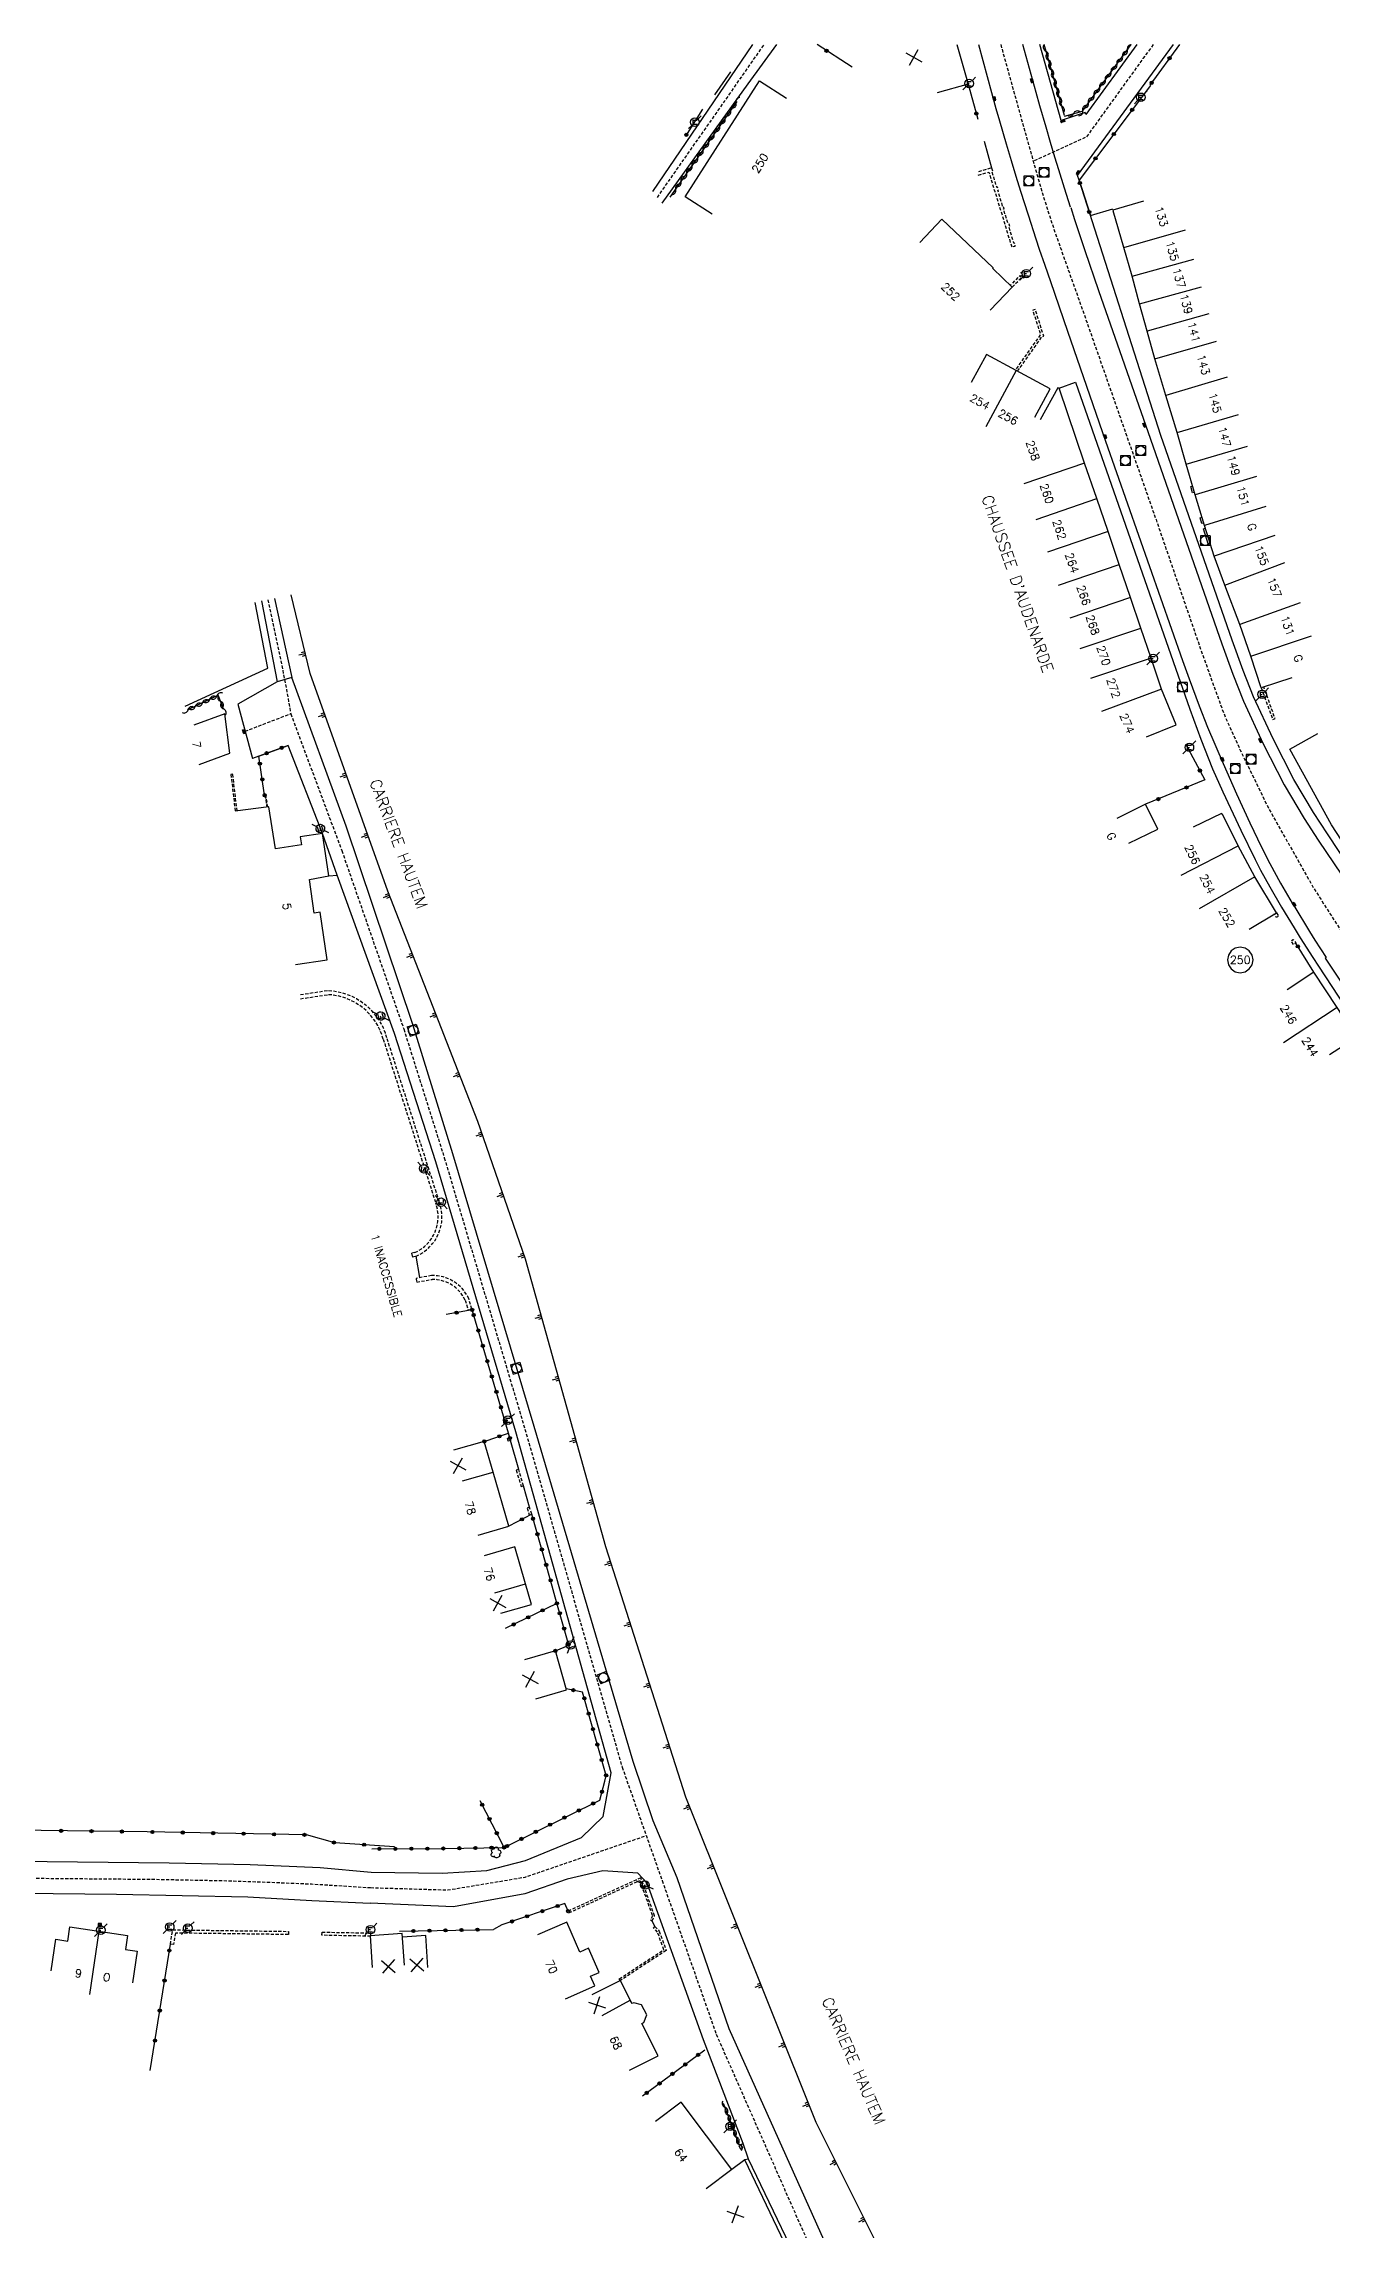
# Model space of a CAD drawing. Header units: millimetres. Extents: x 79999 to 81000, y 145000 to 146000.
# Drawn here: x 80200 to 80400.9, y 145658.7 to 146000.1 of the extents above; entities that cross this region are included whole.
import ezdxf
from ezdxf.enums import TextEntityAlignment as Align

# ---------------------------------------------------------------- set-up
doc = ezdxf.new("R2010")
doc.units = ezdxf.units.MM
doc.linetypes.add('DASHED', pattern=[0.75, 0.5, -0.25])
doc.layers.get('0').update_dxf_attribs({"linetype": 'CONTINUOUS'})
for name, color, linetype in [('W0001', 6, 'DASHED'), ('W0008', 7, 'CONTINUOUS'), ('W0100', 7, 'CONTINUOUS'), ('W0112', 1, 'DASHED'), ('W0211', 2, 'CONTINUOUS'), ('W0300', 7, 'CONTINUOUS'), ('W0310', 3, 'CONTINUOUS'), ('W0322', 7, 'CONTINUOUS'), ('W0330', 7, 'CONTINUOUS'), ('W0334', 7, 'CONTINUOUS'), ('W0400', 7, 'CONTINUOUS'), ('W0420', 7, 'CONTINUOUS'), ('W0471', 7, 'CONTINUOUS'), ('W0989', 7, 'CONTINUOUS'), ('W0991', 7, 'CONTINUOUS'), ('W1102', 7, 'CONTINUOUS')]:
    doc.layers.add(name, color=color, linetype=linetype)
doc.styles.get("Standard").update_dxf_attribs({"font": 'romans.shx', "width": 0.85})

# ---------------------------------------------------------------- blocks, each defined once
blk = doc.blocks.new('T420')
for p, q in [((0.75, 0.75), (-0.75, 0.75)), ((-0.75, 0.75), (-0.75, -0.75)), ((0.75, 0.75), (0.75, -0.75)), ((0.75, -0.75), (-0.75, -0.75))]:
    blk.add_line(p, q)
blk.add_ellipse((0, 0), major_axis=(-0.53, 0.53), ratio=1, start_param=3.926991, end_param=10.210176)
blk = doc.blocks.new('T400')
for p, q in [((-0.15, 0.3), (0.15, 0.3)), ((-0.15, -0.25), (-0.15, 0.3)), ((-0.15, 0.15), (0.15, 0.15)), ((-0.15, 0), (0.15, 0)), ((0.15, 0.3), (0.15, -0.25)), ((-0.15, -0.15), (0.15, -0.15)), ((-0.15, -0.25), (-0.15, -0.3)), ((-0.15, -0.3), (0.15, -0.3)), ((0.15, -0.3), (0.15, -0.25))]:
    blk.add_line(p, q)
blk = doc.blocks.new('T471')
for p, q in [((-0.333334, 0.333334), (-0.333334, -0.333334)), ((-0.333334, 0.333334), (0.333334, 0.333334)), ((-0.333334, 0), (0, 0)), ((0.500001, 0.500001), (1.000002, 1.000002)), ((-0.500001, -0.500001), (-1.000002, -1.000002)), ((-0.333334, -0.333334), (0.333334, -0.333334))]:
    blk.add_line(p, q)
blk.add_ellipse((0, 0), major_axis=(0.471405, 0.471405), ratio=1, start_param=5.4977871438, end_param=11.780972451)
blk = doc.blocks.new('t310o')
at = {"color": 0, "linetype": 'Continuous'}
for centre, start, end in [((-0.5, 0.38), 216.8699, 323.1304), ((0.5, -0.37), 36.8699, 143.1303)]:
    blk.add_arc(centre, 0.625, start, end, dxfattribs=at)
blk = doc.blocks.new('t322o')
at = {"color": 0, "linetype": 'Continuous'}
for radius in [0.25, 0.15]:
    blk.add_circle((0, 0), radius, dxfattribs=at)
blk = doc.blocks.new('t991o')
at = {"color": 0, "linetype": 'Continuous'}
for p, q in [((-1, 1), (1, -1)), ((-1, -1), (1, 1))]:
    blk.add_line(p, q, dxfattribs=at)
blk = doc.blocks.new('t211o')
at = {"color": 0, "linetype": 'Continuous'}
for p, q in [((-0.29, 0.5), (-0.29, 0)), ((0, 1), (0, 0)), ((0.29, 0.5), (0.29, 0))]:
    blk.add_line(p, q, dxfattribs=at)
blk = doc.blocks.new('T300')
for p, q in [((-0.8, 0.51), (-0.86, 0.34)), ((-0.86, 0.34), (-0.86, 0.17)), ((-0.86, 0.17), (-0.74, 0.06)), ((-0.69, 0.63), (-0.8, 0.51)), ((-0.8, -0.06), (-0.74, 0.06)), ((-0.74, 0.06), (-0.69, 0.11)), ((-0.57, 0.69), (-0.69, 0.63)), ((-0.46, 0.69), (-0.57, 0.69)), ((-0.29, 0.63), (-0.46, 0.69)), ((-0.29, 0.63), (-0.17, 0.74)), ((-0.23, 0.57), (-0.29, 0.63)), ((-0.17, 0.74), (-0.06, 0.8)), ((-0.06, 0.8), (0.06, 0.8)), ((0.06, 0.8), (0.23, 0.74)), ((0.23, 0.74), (0.34, 0.63)), ((0.34, 0.63), (0.4, 0.51)), ((0.46, 0.46), (0.34, 0.46)), ((0.4, 0.51), (0.4, 0.46)), ((0.57, 0.4), (0.46, 0.46)), ((0.57, 0.4), (0.69, 0.29)), ((0.69, 0.29), (0.74, 0.17)), ((0.74, 0.06), (0.69, -0.17)), ((0.74, 0.17), (0.74, 0.06)), ((-0.8, -0.17), (-0.8, -0.06)), ((-0.8, -0.23), (-0.8, -0.17)), ((-0.74, -0.34), (-0.8, -0.23)), ((-0.69, -0.4), (-0.74, -0.34)), ((-0.51, -0.46), (-0.69, -0.4)), ((-0.4, -0.46), (-0.51, -0.46)), ((-0.4, -0.46), (-0.34, -0.46)), ((-0.34, -0.46), (-0.34, -0.4)), ((-0.34, -0.51), (-0.34, -0.46)), ((-0.29, -0.63), (-0.34, -0.51)), ((-0.17, -0.74), (-0.29, -0.63)), ((-0.06, -0.8), (-0.17, -0.74)), ((0.06, -0.8), (-0.06, -0.8)), ((0.17, -0.74), (0.06, -0.8)), ((0.23, -0.69), (0.17, -0.74)), ((0.29, -0.46), (0.23, -0.46)), ((0.29, -0.63), (0.23, -0.69)), ((0.46, -0.4), (0.29, -0.46)), ((0.34, -0.51), (0.29, -0.63)), ((0.34, -0.51), (0.34, -0.46)), ((0.57, -0.34), (0.46, -0.4)), ((0.63, -0.29), (0.57, -0.34)), ((0.69, -0.17), (0.63, -0.29))]:
    blk.add_line(p, q)
blk = doc.blocks.new('t330o')
at = {"color": 0, "linetype": 'Continuous'}
for p, q in [((0.25, -0.25), (-0.25, 0.25)), ((-0.25, -0.25), (0.25, 0.25)), ((-0.25, 0.25), (-0.25, -0.25)), ((0.25, 0.25), (-0.25, 0.25)), ((0.25, -0.25), (0.25, 0.25)), ((-0.25, -0.25), (0.25, -0.25)), ((-0.25, -0.25), (-0.25, -0.25))]:
    blk.add_line(p, q, dxfattribs=at)

msp = doc.modelspace()

# ---------------------------------------------------------------- linework, layer by layer
at = {"layer": 'W0001', "flags": 128}
for points in [[(80295.75, 145976.14), (80306.22, 145991.12), (80312.4, 146000)], [(80349.35, 146000), (80353.73, 145984.24), (80356.08, 145976.02), (80357.75, 145970.88), (80359.77, 145965.17), (80362.57, 145957.29), (80367.83, 145942.25), (80373.59, 145925.82), (80380.76, 145904.98), (80384.12, 145895.64), (80386.69, 145889.88), (80391.23, 145880.57), (80398.22, 145868.21), (80404.54, 145858.32), (80424.81, 145828.17), (80463.82, 145769.52), (80513.36, 145694.45)], [(80373.16, 146000), (80371.56, 145997.83), (80362.71, 145985.56), (80354.43, 145981.79)], [(80234.96, 145913.29), (80237.56, 145900.81), (80238.52, 145895.49)], [(80250.99, 145712.1), (80263.05, 145711.74), (80275.11, 145713.75), (80294.02, 145720.23)], [(80171.8, 145714), (80191.24, 145713.64), (80217.35, 145713.41), (80228.79, 145713.18), (80235.24, 145712.95), (80241.73, 145712.68), (80250.99, 145712.1)]]:
    msp.add_lwpolyline(points, dxfattribs=at)
at = {"layer": 'W0001'}
msp.add_lwpolyline([(80231.38, 145892.75), (80238.52, 145895.49), (80246.48, 145874.1), (80256.15, 145846.24), (80262.49, 145826.11), (80275.07, 145783.73), (80290.24, 145730.93), (80296.49, 145713.21), (80304.94, 145689.19), (80322.54, 145649.24), (80333.82, 145624.22), (80348.12, 145592.99), (80352.14, 145586.03, 0.369036), (80360.85, 145584.54), (80370.29, 145591.03), (80384.08, 145600.99), (80521.77, 145681.74)], format="xyb", dxfattribs=at)
at = {"layer": 'W0008', "flags": 128}
for points in [[(80310.59, 146000), (80295.01, 145977.04)], [(80296.49, 145975.24), (80309.94, 145993.9), (80314.41, 146000)], [(80345.86, 146000), (80348.61, 145990.03), (80349.15, 145988.1), (80350.19, 145984.51), (80350.96, 145981.88), (80351.69, 145979.47), (80352.44, 145977.1), (80353.61, 145973.42), (80354.82, 145969.69), (80355.36, 145968.06), (80356.22, 145965.57), (80357.1, 145963.02), (80359.75, 145955.23), (80365.72, 145938.07), (80377.71, 145903.82), (80378.75, 145900.91), (80380.32, 145896.73), (80381.65, 145893.39), (80384.06, 145887.71), (80386.14, 145882.98), (80388.23, 145878.44), (80390.06, 145874.64), (80391.37, 145872.07), (80393.04, 145869.01), (80394.85, 145865.91), (80395.09, 145865.5), (80397.57, 145861.44), (80398.4, 145860.1), (80400.13, 145857.42), (80399.99, 145857.31), (80409.58, 145842.88)], [(80360.26, 145974.59), (80359.31, 145977.6), (80358.42, 145980.45), (80357.81, 145982.41), (80357.12, 145984.71), (80356.42, 145987.11), (80355.47, 145990.43), (80354.87, 145992.55), (80352.81, 146000)], [(80370.61, 146000), (80362.64, 145989.1), (80362.52, 145989.42), (80358.81, 145988.15), (80355.45, 146000)], [(80406.15, 145864.91), (80407.57, 145865.97), (80406.44, 145867.61), (80404.03, 145871.22), (80400.35, 145876.7), (80398.18, 145880.03), (80395.12, 145885.22), (80391.87, 145891.55), (80388.83, 145898.12), (80387.22, 145902.25), (80385.5, 145906.99), (80374.36, 145938.96), (80361.57, 145978.82), (80361.32, 145979.58), (80376.34, 146000)], [(80360.28, 145974.54), (80360.88, 145972.67), (80361.75, 145970.05), (80362.49, 145967.86), (80364.63, 145961.6), (80372.73, 145938.39), (80383.87, 145906.41), (80385.6, 145901.64), (80387.24, 145897.44), (80390.31, 145890.79), (80393.6, 145884.39), (80396.71, 145879.12), (80398.9, 145875.74), (80402.59, 145870.25)], [(80358.46, 145946.35), (80361.04, 145947.26), (80378.86, 145896.2), (80380.58, 145891.52), (80382.43, 145886.89), (80384, 145883.29), (80386.82, 145877.28), (80389.05, 145872.73), (80389.92, 145871.03), (80391.37, 145868.42), (80393.2, 145865.29), (80395.16, 145862.05), (80396.12, 145860.49), (80398.07, 145857.38), (80398.95, 145856.03), (80403.12, 145849.68)], [(80379.59, 145930.09), (80379.31, 145930.01), (80379.01, 145930.96), (80379.31, 145931.05)], [(80381.04, 145925.27), (80380.77, 145925.19), (80380.77, 145925.19), (80380.47, 145926.1), (80380.77, 145926.19)], [(80382.04, 145922.1), (80381.71, 145922), (80381.01, 145924.37), (80381.29, 145924.46)]]:
    msp.add_lwpolyline(points, dxfattribs=at)
at = {"layer": 'W0008'}
for points in [[(80233.94, 145913.12), (80236.42, 145900.45)], [(80235.96, 145913.5), (80238.71, 145901.16)], [(80374.72, 145596.64), (80373.38, 145595.39), (80366.31, 145590.22), (80361.97, 145588.17), (80359.77, 145588.27), (80354.49, 145591.91), (80346.45, 145605.83), (80330.92, 145638.49), (80324.75, 145650.36), (80306.94, 145690.04), (80298.86, 145713.61), (80295.08, 145722.55), (80291.95, 145731.81), (80276.52, 145784.16), (80263.82, 145826.72), (80257.57, 145846.92), (80247.19, 145877.92), (80238.71, 145901.16), (80236.42, 145900.45), (80230.25, 145897), (80232.52, 145888.49)], [(80251.07, 145714.51), (80262.17, 145714.35), (80269.13, 145714.76), (80275.18, 145716.33), (80283.89, 145719.94), (80287.31, 145723.24), (80288.54, 145730.05), (80273.63, 145783.3), (80261.15, 145825.49), (80254.73, 145845.55), (80245.77, 145870.27), (80243.49, 145876.77), (80238.12, 145890.54), (80232.52, 145888.49)], [(80171.81, 145716.48), (80219.56, 145716), (80232.2, 145715.74), (80243.1, 145715.25), (80251.07, 145714.51)], [(80320.33, 145648.11), (80309.96, 145669.68), (80309.15, 145672.13), (80302.94, 145688.34), (80294.13, 145712.8), (80292.68, 145714.36), (80287.22, 145714.71), (80281.69, 145713.43), (80275.04, 145711.16), (80263.92, 145709.13), (80250.92, 145709.69)], [(80171.78, 145711.51), (80211.29, 145711.06), (80231.8, 145710.65), (80241.82, 145710.09), (80250.92, 145709.69)]]:
    msp.add_lwpolyline(points, dxfattribs=at)
at = {"layer": 'W0100', "flags": 128}
for points in [[(80342.5, 146000), (80344.25, 145993.81), (80339.44, 145992.45)], [(80304.28, 145973.51), (80300.07, 145976.21), (80311.69, 145994.33), (80315.9, 145991.63)], [(80336.73, 145969.1), (80340.16, 145972.73), (80348.17, 145965.15), (80348.09, 145965.07), (80348.14, 145965.03), (80351.15, 145962.13), (80347.68, 145958.53)], [(80394.77, 145901.11), (80390.03, 145899.52), (80388.37, 145904.46), (80386.69, 145909.42), (80384.34, 145915.59), (80382.67, 145920.08), (80381.16, 145924.88), (80379.72, 145929.69), (80378.28, 145934.47), (80376.87, 145939.4), (80375.11, 145945.21), (80373.43, 145950.93), (80372.22, 145955.24), (80371.03, 145959.52), (80369.85, 145963.82), (80368.58, 145968.31), (80366.88, 145974.06), (80366.88, 145974.06), (80366.95, 145974.08), (80366.91, 145974.21), (80371.71, 145975.62)], [(80354.69, 145941.83), (80357.07, 145946.22), (80351.77, 145949.09), (80347.11, 145951.62), (80344.73, 145947.22)], [(80372.13, 145891.85), (80376.75, 145893.77), (80374.44, 145899.33), (80372.82, 145904.14), (80371.24, 145908.86), (80369.62, 145913.63), (80367.86, 145918.77), (80366.1, 145923.93), (80364.34, 145929.09), (80362.43, 145934.64), (80358.46, 145946.35), (80358.36, 145946.33), (80358.26, 145946.39), (80355.52, 145941.38)], [(80414.83, 145866.33), (80410.53, 145863.75), (80410.43, 145863.91), (80410.36, 145863.87), (80407.06, 145868.86), (80404.02, 145873.47), (80401, 145878.14), (80394.47, 145889.96), (80398.84, 145892.38)], [(80369.37, 145875.28), (80373.86, 145877.47), (80371.97, 145881.33), (80367.48, 145879.13)], [(80388.11, 145861.82), (80392.4, 145864.4), (80389.02, 145870), (80386.4, 145874.83), (80383.98, 145879.79), (80383.89, 145879.74), (80383.8, 145879.89), (80379.41, 145877.74)], [(80400.7, 145842.23), (80404.88, 145844.97), (80401.86, 145849.58), (80398.24, 145855.11), (80394.05, 145852.37)], [(80201.12, 145699.09), (80201.86, 145704.04), (80203.71, 145703.76), (80204.04, 145705.97), (80213.03, 145704.64), (80212.71, 145702.45), (80214.56, 145702.17), (80213.82, 145697.23)], [(80259.58, 145704.61), (80255.97, 145704.36)], [(80259.94, 145699.63), (80259.58, 145704.61)]]:
    msp.add_lwpolyline(points, dxfattribs=at)
at = {"layer": 'W0100'}
for points in [[(80224.21, 145887.57), (80229.02, 145889.34), (80228.21, 145895.49), (80223.4, 145893.72)], [(80239.24, 145856.31), (80244.18, 145857.04), (80243.1, 145864.46), (80242.19, 145864.33), (80241.42, 145869.57), (80244.48, 145870.16), (80243.49, 145876.77), (80240.01, 145876.26), (80240.2, 145875), (80236.14, 145874.37), (80235.11, 145880.94), (80229.85, 145880.25)], [(80267.76, 145767.17), (80272.56, 145768.56), (80270.12, 145777.02), (80268.73, 145781.81), (80263.93, 145780.43)], [(80271.29, 145754.97), (80276.1, 145756.35), (80275.17, 145759.56), (80273.49, 145765.36), (80268.69, 145763.96)], [(80276.76, 145741.62), (80281.57, 145743.01), (80279.82, 145749.08), (80275.01, 145747.7)], [(80281.39, 145694.75), (80285.97, 145696.75), (80285.31, 145698.27), (80286.67, 145698.86), (80285.02, 145702.63), (80283.66, 145702.04), (80281.6, 145706.73), (80277.02, 145704.72)], [(80256.28, 145699.97), (80255.93, 145704.96), (80250.9, 145704.6), (80251.25, 145699.62)], [(80291.41, 145683.59), (80295.88, 145685.83), (80293.34, 145690.89), (80293.63, 145691.04), (80294.09, 145692.22), (80293.28, 145693.78), (80292.08, 145694.13), (80291.8, 145693.98), (80291.51, 145694.55), (80289.98, 145697.62), (80285.51, 145695.38)], [(80315.31, 145645.6), (80319.83, 145647.75), (80315.03, 145657.81), (80309.41, 145669.56), (80307.38, 145668.08), (80299.47, 145678.58), (80295.48, 145675.57)]]:
    msp.add_lwpolyline(points, dxfattribs=at)
at = {"layer": 'W0112', "flags": 128}
for points in [[(80345.85, 145979.61), (80347.5, 145980.1), (80348.24, 145977.63), (80348.41, 145977.06), (80348.42, 145977.07), (80349.15, 145974.72), (80349.14, 145974.71), (80350.07, 145971.75), (80350.05, 145971.74), (80351.07, 145968.39), (80351.63, 145968.52), (80351.52, 145969.01), (80351.41, 145968.98), (80350.67, 145971.43), (80350.79, 145971.47), (80350.65, 145971.94), (80350.55, 145971.9), (80349.78, 145974.33), (80349.89, 145974.35), (80349.76, 145974.81), (80349.65, 145974.78), (80348.89, 145977.23), (80349.01, 145977.27), (80348.86, 145977.72), (80348.75, 145977.69), (80348.72, 145977.77), (80348.01, 145980.15), (80348.13, 145980.18), (80347.96, 145980.75), (80347.96, 145980.75), (80345.71, 145980.09)], [(80351.15, 145962.13), (80352.64, 145963.67), (80352.36, 145963.95), (80350.86, 145962.41)], [(80351.97, 145948.98), (80355.8, 145954.38), (80356.07, 145954.45), (80354.73, 145958.64), (80354.34, 145958.52), (80355.56, 145954.72), (80355.56, 145954.72), (80351.65, 145949.22)], [(80390.03, 145899.52), (80391.81, 145894.59), (80392.18, 145894.72), (80390.41, 145899.65)], [(80392.4, 145864.4), (80392.72, 145863.83), (80392.37, 145863.63), (80392.05, 145864.2)]]:
    msp.add_lwpolyline(points, dxfattribs=at)
for points in [[(80352.78, 145963.53), (80352.52, 145964.44), (80352.9, 145964.55), (80353.17, 145963.64)], [(80395.07, 145859.44), (80394.68, 145860.01), (80395.01, 145860.24), (80395.4, 145859.66)]]:
    msp.add_lwpolyline(points, close=True, dxfattribs=at)
at = {"layer": 'W0112'}
for points in [[(80230.14, 145880.29), (80229.47, 145886.04), (80229.17, 145886), (80229.85, 145880.25)], [(80234.93, 145880.92), (80234.64, 145882.77), (80234.49, 145882.75), (80234.78, 145880.9)]]:
    msp.add_lwpolyline(points, dxfattribs=at)
msp.add_lwpolyline([(80240.03, 145850.95), (80244.27, 145851.6, -0.328855), (80252.95, 145844.66), (80261.14, 145819.04, -0.396551), (80257.9, 145811.32), (80257.38, 145811.22), (80257.48, 145810.63), (80258.07, 145810.74, 0.399143), (80261.71, 145819.23), (80253.53, 145844.84, 0.330472), (80244.23, 145852.2), (80239.93, 145851.54)], format="xyb", dxfattribs=at)
msp.add_lwpolyline([(80266.79, 145802.49), (80266.3, 145804.11, 0.299245), (80260.51, 145807.72), (80258.08, 145807.28), (80258.18, 145806.69), (80260.57, 145807.12, -0.295142), (80265.74, 145803.89), (80266.22, 145802.31)], format="xyb", close=True, dxfattribs=at)
for points in [[(80272.74, 145782.35), (80272.84, 145781.97), (80272.45, 145781.87), (80272.36, 145782.26)], [(80274.85, 145774.87), (80274.11, 145777.42), (80273.73, 145777.31), (80274.47, 145774.76)], [(80276.14, 145770.45), (80275.8, 145771.52), (80275.42, 145771.4), (80275.76, 145770.33)], [(80281.95, 145708.15), (80292.99, 145713.23), (80294.99, 145707.71), (80294.67, 145707.08), (80294.94, 145706.94), (80295.32, 145707.69), (80293.16, 145713.64), (80281.82, 145708.42)], [(80289.81, 145697.87), (80296.78, 145702.41), (80295.77, 145705.16), (80295.15, 145705.85), (80295.37, 145706.05), (80296.03, 145705.32), (80297.14, 145702.29), (80289.98, 145697.62)], [(80238.14, 145704.77), (80220.5, 145705.01), (80220.22, 145703.2), (80219.73, 145703.27), (80220.07, 145705.51), (80238.15, 145705.27)], [(80250.98, 145704.51), (80243.39, 145704.66), (80243.4, 145705.16), (80250.99, 145705.01)], [(80308.47, 145671.82), (80308.72, 145671.25), (80309.09, 145671.42), (80308.84, 145671.99)]]:
    msp.add_lwpolyline(points, close=True, dxfattribs=at)
at = {"layer": 'W0211'}
msp.add_lwpolyline([(80365.44, 145591.46), (80350.64, 145615.24), (80320.53, 145675.44), (80300.2, 145726.25), (80287.68, 145765.34), (80275.17, 145810.29), (80267.74, 145831.79), (80253.66, 145867.75), (80241.54, 145901.76), (80238.56, 145914.04)], dxfattribs=at)
at = {"layer": 'W0310', "flags": 128}
for points in [[(80359.32, 145988.93), (80356.11, 146000)], [(80359.29, 145988.84), (80362.09, 145989.62), (80369.73, 146000)], [(80297.74, 145976.16), (80308.18, 145991.11)]]:
    msp.add_lwpolyline(points, dxfattribs=at)
at = {"layer": 'W0310'}
for points in [[(80228, 145896.25), (80227.2, 145898.37), (80222.34, 145896.03)], [(80308.54, 145671.96), (80306.09, 145678.37)]]:
    msp.add_lwpolyline(points, dxfattribs=at)
at = {"layer": 'W0322'}
msp.add_line((80255.51, 145705.28), (80270.16, 145705.58), dxfattribs=at)
at = {"layer": 'W0322', "flags": 128}
for points in [[(80326.16, 145996.48), (80320.67, 146000)], [(80377.25, 146000), (80372.62, 145993.65)], [(80304.73, 145992.14), (80307.23, 145995.78)], [(80344.25, 145993.81), (80345.8, 145988.37)], [(80372.73, 145993.62), (80361.57, 145978.82), (80363.35, 145973.3), (80366.84, 145974.36)], [(80302.81, 145989.91), (80300.13, 145985.71)], [(80346.74, 145984.93), (80347.93, 145980.75)], [(80378.2, 145890.79), (80381.21, 145885.15), (80371.97, 145881.33)], [(80398.24, 145855.11), (80395.4, 145859.66)], [(80254.72, 145718.5), (80245.38, 145719.11), (80240.99, 145720.35), (80216.11, 145720.82), (80195.4, 145721.07), (80166.76, 145721.54)], [(80216.57, 145683.52), (80219.73, 145703.27)]]:
    msp.add_lwpolyline(points, dxfattribs=at)
at = {"layer": 'W0322'}
for points in [[(80234.44, 145882.75), (80233.52, 145888.86), (80238.12, 145890.54)], [(80266.84, 145802.35), (80262.76, 145801.64)], [(80272.74, 145782.35), (80272.52, 145783.1), (80266.84, 145802.35)], [(80268.73, 145781.81), (80272.52, 145783.1)], [(80279.09, 145760.11), (80276.14, 145770.45), (80272.56, 145768.56)], [(80280.06, 145756.51), (80271.98, 145752.57)], [(80279.82, 145749.08), (80281.95, 145749.97), (80280.06, 145756.52)], [(80287.74, 145729.64), (80284.07, 145742.66), (80281.52, 145743.17)], [(80251.18, 145718.15), (80262.34, 145718.22), (80271.82, 145718.38), (80286.76, 145725.78), (80287.54, 145728.72)], [(80271.82, 145718.38), (80268.09, 145725.65)], [(80281.82, 145708.42), (80281.29, 145709.61), (80271.49, 145706.3)], [(80293.45, 145679.57), (80303.16, 145686.75)]]:
    msp.add_lwpolyline(points, dxfattribs=at)
at = {"layer": 'W0330'}
msp.add_lwpolyline([(80222.05, 145896.66), (80234.96, 145902.61), (80232.98, 145912.88)], dxfattribs=at)
at = {"layer": 'W0334'}
for points in [[(80244.48, 145870.16), (80245.77, 145870.27)], [(80258.67, 145807.39), (80258.07, 145810.74)], [(80274.11, 145777.42), (80272.84, 145781.97)], [(80275.8, 145771.52), (80274.85, 145774.87)], [(80280.06, 145756.52), (80279.09, 145760.11)], [(80287.54, 145728.72), (80287.74, 145729.64)], [(80271.49, 145706.3), (80270.16, 145705.58)], [(80295.37, 145706.05), (80294.94, 145706.94)], [(80308.84, 145671.99), (80309.15, 145672.13)], [(80309.96, 145669.68), (80309.41, 145669.56)]]:
    msp.add_lwpolyline(points, dxfattribs=at)
at = {"layer": 'W1102'}
for p, q in [((80265.31, 145775.63), (80270.12, 145777.02)), ((80270.37, 145758.18), (80275.17, 145759.56)), ((80287.14, 145692.12), (80291.51, 145694.55)), ((80307.38, 145668.08), (80303.39, 145665.07))]:
    msp.add_line(p, q, dxfattribs=at)
at = {"layer": 'W1102', "flags": 128}
for points in [[(80368.58, 145968.31), (80378.18, 145971.09)], [(80369.85, 145963.82), (80379.48, 145966.51)], [(80371.03, 145959.52), (80380.67, 145962.18)], [(80381.85, 145957.93), (80372.22, 145955.24)], [(80373.43, 145950.93), (80383.04, 145953.69)], [(80351.77, 145949.09), (80347, 145940.3)], [(80384.69, 145948.07), (80375.11, 145945.21)], [(80376.87, 145939.4), (80386.47, 145942.23)], [(80378.28, 145934.47), (80387.88, 145937.28)], [(80362.43, 145934.64), (80352.97, 145931.41)], [(80389.29, 145932.56), (80379.72, 145929.69)], [(80354.88, 145925.84), (80364.34, 145929.09)], [(80390.71, 145927.83), (80381.16, 145924.88)], [(80366.1, 145923.93), (80356.64, 145920.71)], [(80392.14, 145923.32), (80382.67, 145920.08)], [(80358.39, 145915.55), (80367.86, 145918.77)], [(80384.34, 145915.59), (80393.7, 145919.1)], [(80369.62, 145913.63), (80360.15, 145910.39)], [(80396.1, 145912.81), (80386.69, 145909.42)], [(80361.77, 145905.66), (80371.24, 145908.86)], [(80388.37, 145904.46), (80397.85, 145907.66)], [(80372.82, 145904.14), (80363.34, 145900.96)], [(80374.44, 145899.33), (80365.07, 145895.82)], [(80377.51, 145870.25), (80386.4, 145874.83)], [(80389.02, 145870), (80380.34, 145865.03)], [(80401.86, 145849.58), (80393.5, 145844.09)], [(80208.54, 145705.3), (80207.08, 145695.41)]]:
    msp.add_lwpolyline(points, dxfattribs=at)
msp.add_lwpolyline([(80388.74, 145857.03), (80388.59, 145857.79), (80388.15, 145858.44), (80387.5, 145858.88), (80386.74, 145859.03), (80385.97, 145858.88), (80385.32, 145858.44), (80384.89, 145857.79), (80384.74, 145857.03), (80384.89, 145856.26), (80385.32, 145855.61), (80385.97, 145855.18), (80386.74, 145855.03), (80387.5, 145855.18), (80388.15, 145855.61), (80388.59, 145856.26)], close=True, dxfattribs=at)

# ---------------------------------------------------------------- block references
at = {"layer": 'W0211'}
for p, rotation in [((80240.77, 145904.9), 103.6333124305601), ((80243.81, 145895.38), 109.6208152165321), ((80247.17, 145885.96), 109.6208152165321), ((80250.52, 145876.55), 109.6208152165321), ((80253.9, 145867.13), 111.3799839046868), ((80257.55, 145857.82), 111.3799839046868), ((80261.19, 145848.51), 111.3799839046868), ((80264.84, 145839.2), 111.3799839046868), ((80268.41, 145829.86), 109.0662188068058), ((80271.67, 145820.41), 109.0662188068058), ((80274.94, 145810.95), 109.0662188068058), ((80277.66, 145801.33), 105.5569276837733), ((80280.34, 145791.7), 105.5569276837733), ((80283.03, 145782.07), 105.5569276837733), ((80285.71, 145772.43), 105.5569276837733), ((80288.49, 145762.83), 107.7526808273586), ((80291.54, 145753.3), 107.7526808273586), ((80294.58, 145743.78), 107.7526808273586), ((80297.63, 145734.26), 107.7526808273586), ((80300.79, 145724.77), 111.8109205398351), ((80304.5, 145715.49), 111.8109205398351), ((80308.22, 145706.2), 111.8109205398351), ((80311.94, 145696.92), 111.8109205398351), ((80315.65, 145687.63), 111.8109205398351), ((80319.37, 145678.35), 111.8109205398351), ((80323.6, 145669.3), 116.5760864938133), ((80328.08, 145660.36), 116.5760864938133)]:
    msp.add_blockref('t211o', p, dxfattribs=dict(at, rotation=rotation))
at = {"layer": 'W0300', "rotation": 297.179390606025}
msp.add_blockref('T300', (80270.53, 145717.47), dxfattribs=at)
at = {"layer": 'W0310'}
for p, rotation in [((80356.39, 145999.01), 106.1911875447608), ((80369.14, 145999.19), 53.63825100236879), ((80356.81, 145997.57), 106.1911875447608), ((80357.23, 145996.13), 106.1911875447608), ((80366.59, 145995.74), 53.63825100236879), ((80367.48, 145996.95), 53.63825100236879), ((80368.37, 145998.15), 53.63825100236879), ((80357.65, 145994.69), 106.1911875447608), ((80358.06, 145993.25), 106.1911875447608), ((80358.48, 145991.81), 106.1911875447608), ((80363.92, 145992.11), 53.63825100236879), ((80364.81, 145993.32), 53.63825100236879), ((80365.7, 145994.53), 53.63825100236879), ((80306.33, 145988.46), 55.05407366426084), ((80307.19, 145989.69), 55.05407366426084), ((80308.05, 145990.92), 55.05407366426084), ((80358.9, 145990.37), 106.1911875447608), ((80360.73, 145989.24), 15.55667661431725), ((80362.15, 145989.7), 53.63825100236879), ((80363.03, 145990.91), 53.63825100236879), ((80304.61, 145986), 55.05407366426084), ((80305.47, 145987.23), 55.05407366426084), ((80302.03, 145982.31), 55.05407366426084), ((80302.89, 145983.54), 55.05407366426084), ((80303.75, 145984.77), 55.05407366426084), ((80299.45, 145978.62), 55.05407366426084), ((80300.31, 145979.85), 55.05407366426084), ((80301.17, 145981.08), 55.05407366426084), ((80298.6, 145977.39), 55.05407366426084), ((80223.61, 145896.64), 205.694120340995), ((80224.74, 145897.18), 205.694120340995), ((80225.86, 145897.72), 205.694120340995), ((80226.99, 145898.26), 205.694120340995), ((80227.56, 145897.42), 110.617108523797), ((80228, 145896.25), 110.617108523797), ((80222.48, 145896.1), 205.694120340995), ((80306.31, 145677.8), 110.9182200092859), ((80306.76, 145676.63), 110.9182200092859), ((80307.2, 145675.46), 110.9182200092859), ((80307.65, 145674.29), 110.9182200092859), ((80308.09, 145673.13), 110.9182200092859), ((80308.54, 145671.96), 110.9182200092859)]:
    msp.add_blockref('t310o', p, dxfattribs=dict(at, rotation=rotation))
at = {"layer": 'W0322'}
for p, rotation in [((80322.16, 145999.05), 147.3405587884989), ((80375.71, 145997.89), 233.9075661761193), ((80372.92, 145994.05), 233.9075661761193), ((80345.55, 145989.24), 285.8660124383277), ((80369.87, 145989.83), 232.9822971917586), ((80300.26, 145985.91), 237.4345522897986), ((80367.01, 145986.04), 232.9822971917586), ((80364.15, 145982.24), 232.9822971917586), ((80361.71, 145978.38), 287.8103261524217), ((80363.17, 145973.86), 287.8103261524217), ((80237.1, 145890.17), 20.0066891014471), ((80233.7, 145887.69), 98.59353739179777), ((80234.75, 145889.31), 20.0066891014471), ((80380.44, 145886.6), 298.0926239925763), ((80234.07, 145885.22), 98.59353739179777), ((80378.35, 145883.96), 202.4504908114819), ((80234.44, 145882.75), 98.59353739179777), ((80373.96, 145882.15), 202.4504908114819), ((80395.73, 145859.14), 121.9016489320159), ((80264.38, 145801.92), 189.808310299251), ((80266.84, 145802.35), 189.808310299251), ((80267.08, 145801.54), 106.428374855985), ((80267.79, 145799.14), 106.428374855985), ((80268.5, 145796.74), 106.428374855985), ((80269.2, 145794.34), 106.428374855985), ((80269.91, 145791.95), 106.428374855985), ((80270.62, 145789.55), 106.428374855985), ((80271.33, 145787.15), 106.428374855985), ((80272.03, 145784.75), 106.428374855985), ((80268.73, 145781.81), 18.704910811566), ((80271.1, 145782.61), 18.704910811566), ((80272.74, 145782.35), 106.560908875334), ((80274.59, 145769.63), 207.920761266147), ((80276.34, 145769.73), 105.934124393812), ((80277.03, 145767.32), 105.934124393812), ((80277.72, 145764.92), 105.934124393812), ((80278.4, 145762.52), 105.934124393812), ((80279.09, 145760.11), 105.934124393812), ((80275.57, 145754.32), 206.009344498769), ((80277.82, 145755.42), 206.009344498769), ((80280.06, 145756.51), 206.009344498769), ((80280.51, 145754.96), 106.059950585054), ((80273.32, 145753.22), 206.009344498769), ((80281.2, 145752.56), 106.059950585054), ((80281.89, 145750.15), 106.059950585054), ((80279.82, 145749.08), 22.6038098743952), ((80282.63, 145742.95), 168.849584840678), ((80284.35, 145741.67), 105.720982136552), ((80285.03, 145739.27), 105.720982136552), ((80285.7, 145736.86), 105.720982136552), ((80286.38, 145734.45), 105.720982136552), ((80287.06, 145732.05), 105.720982136552), ((80287.74, 145729.64), 105.720982136552), ((80287.11, 145727.08), 75.2750069324813), ((80268.4, 145725.06), 117.179390605932), ((80269.54, 145722.83), 117.179390605932), ((80281.25, 145723.05), 26.327076616684), ((80283.49, 145724.16), 26.327076616684), ((80285.73, 145725.26), 26.327076616684), ((80202.66, 145720.98), 179.3031198812699), ((80207.41, 145720.92), 179.3031198812699), ((80212.16, 145720.86), 179.3031198812699), ((80216.91, 145720.8), 178.9229892021282), ((80221.66, 145720.71), 178.9229892021282), ((80226.41, 145720.62), 178.9229892021282), ((80231.16, 145720.53), 178.9229892021282), ((80235.91, 145720.44), 178.9229892021282), ((80240.66, 145720.35), 178.9229892021282), ((80270.68, 145720.61), 117.179390605932), ((80274.53, 145719.72), 26.327076616684), ((80276.77, 145720.83), 26.327076616684), ((80279.01, 145721.94), 26.327076616684), ((80245.24, 145719.15), 164.2854054451712), ((80249.98, 145718.81), 176.2228363498732), ((80252.34, 145718.16), 180.3259685025727), ((80254.84, 145718.17), 180.3259685025727), ((80257.34, 145718.19), 180.3259685025727), ((80259.84, 145718.2), 180.3259685025727), ((80262.34, 145718.22), 1.00964318082493), ((80264.84, 145718.26), 1.00964318082493), ((80267.34, 145718.3), 1.00964318082493), ((80269.84, 145718.35), 1.00964318082493), ((80271.82, 145718.38), 117.179390605932), ((80272.29, 145718.61), 26.327076616684), ((80280.16, 145709.23), 198.710993265899), ((80273.06, 145706.82), 198.710993265899), ((80275.42, 145707.63), 198.710993265899), ((80277.79, 145708.43), 198.710993265899), ((80281.82, 145708.42), 114.009268666872), ((80219.57, 145702.28), 80.91359410205263), ((80257.66, 145705.33), 1.176973527722315), ((80260.16, 145705.38), 1.176973527722315), ((80262.66, 145705.43), 1.176973527722315), ((80265.16, 145705.48), 1.176973527722315), ((80267.66, 145705.53), 1.176973527722315), ((80218.82, 145697.59), 80.91359410205263), ((80218.07, 145692.9), 80.91359410205263), ((80217.32, 145688.21), 80.91359410205263), ((80302.12, 145685.98), 36.4502260529244), ((80298.1, 145683.01), 36.4502260529244), ((80300.11, 145684.49), 36.4502260529244), ((80294.08, 145680.04), 36.4502260529244), ((80296.09, 145681.52), 36.4502260529244)]:
    msp.add_blockref('t322o', p, dxfattribs=dict(at, rotation=rotation))
at = {"layer": 'W0330'}
msp.add_blockref('t330o', (80208.7, 145706.27), dxfattribs=at)
at = {"layer": 'W0400'}
for p, rotation in [((80354.21, 145994.39), 15.50451679820588), ((80348.34, 145991.57), 15.40892251547823), ((80359.03, 145988.06), 288.6065815281015), ((80361.44, 145980.01), 323.6542453156542), ((80365.64, 145938.75), 19.1608295239848), ((80371.8, 145940.58), 19.23364850370315), ((80231.2, 145892.71), 14.97113714394803), ((80389.89, 145891.34), 24.80759796169625), ((80383.93, 145888.37), 23.30534566117248), ((80395.16, 145865.68), 211.1923796004233)]:
    msp.add_blockref('T400', p, dxfattribs=dict(at, rotation=rotation))
at = {"layer": 'W0420'}
for p in [(80353.73, 145978.69), (80356.1, 145980.03), (80368.81, 145935.03), (80371.2, 145936.56), (80381.28, 145922.51), (80377.69, 145899.63), (80385.95, 145886.88), (80388.43, 145888.35)]:
    msp.add_blockref('T420', p, dxfattribs=at)
for p, rotation in [((80257.62, 145846.06), 107.722029161194), ((80273.77, 145793.24), 106.420201973879), ((80287.33, 145744.91), 22.6038098743953)]:
    msp.add_blockref('T420', p, dxfattribs=dict(at, rotation=rotation))
at = {"layer": 'W0471'}
for p in [(80344.42, 145993.92), (80371.21, 145991.78), (80301.61, 145987.89), (80353.35, 145964.23), (80373.14, 145904.1), (80390.17, 145898.51), (80378.8, 145890.23), (80272.42, 145785.13), (80208.87, 145705.46), (80219.62, 145705.96), (80222.44, 145705.78), (80250.96, 145705.54), (80307.12, 145674.81)]:
    msp.add_blockref('T471', p, dxfattribs=at)
for p, rotation in [((80243.13, 145877.54), 108.521080487146), ((80252.55, 145848.26), 107.722029161194), ((80259.28, 145824.4), 86.9247018119336), ((80261.99, 145819.17), 86.9247018119336), ((80282.2, 145750.01), 22.6038098743953), ((80293.8, 145712.52), 109.925527503886)]:
    msp.add_blockref('T471', p, dxfattribs=dict(at, rotation=rotation))
at = {"layer": 'W0991'}
for p, rotation in [((80335.78, 145998.02), 15.81495105289964), ((80264.62, 145778.03), 16.09420922144161), ((80270.83, 145756.57), 16.05981262205572), ((80275.89, 145744.66), 16.07220063679525), ((80253.77, 145699.79), 274.0740419238281), ((80258.2, 145700.04), 274.0740419238281), ((80286.32, 145693.75), 26.60159060858026), ((80307.92, 145661.09), 25.57521853746866)]:
    msp.add_blockref('t991o', p, dxfattribs=dict(at, rotation=rotation))

# ---------------------------------------------------------------- texts
at = {"layer": 'W0989'}
for s, rotation, p in [("CHAUSSEE D'AUDENARDE", 289.2989, (80351.99, 145915.79)), ('CARRIERE HAUTEM', 290.6439, (80255.37, 145875.16)), ('CARRIERE HAUTEM', 293.3001, (80326.41, 145685.04))]:
    msp.add_text(s, height=1.75, rotation=rotation, dxfattribs=at).set_placement(p, align=Align.MIDDLE)
at = {"layer": 'W0991'}
for s, rotation, p in [('250', 57.3406, (80311.78, 145981.49)), ('133', 286.1886, (80374.45, 145973.15)), ('135', 286.1886, (80376.14, 145967.78)), ('252', 316.0741, (80341.53, 145961.41)), ('137', 285.3051, (80377.19, 145963.54)), ('139', 285.3051, (80378.32, 145959.48)), ('141', 285.3051, (80379.51, 145955.09)), ('143', 285.3051, (80381.01, 145950.01)), ('254', 331.5231, (80346.1, 145944.2)), ('145', 285.3051, (80382.81, 145944.03)), ('256', 331.5231, (80350.5, 145941.82)), ('147', 285.3051, (80384.3, 145938.74)), ('258', 288.7335, (80354.37, 145936.6)), ('149', 285.3051, (80385.7, 145934.26)), ('260', 288.7335, (80356.55, 145929.87)), ('151', 285.3051, (80387.19, 145929.47)), ('262', 288.7335, (80358.52, 145924.24)), ('G', 287.5243, (80388.57, 145924.65)), ('155', 290.2912, (80390.09, 145920.2)), ('264', 288.7335, (80360.49, 145919.04)), ('266', 288.7335, (80362.31, 145913.98)), ('157', 290.2912, (80392.08, 145915.21)), ('268', 288.7335, (80363.72, 145909.34)), ('131', 288.7488, (80394.14, 145909.25)), ('270', 288.7335, (80365.41, 145904.56)), ('G', 288.7488, (80395.79, 145904.14)), ('272', 288.7335, (80366.96, 145899.5)), ('274', 292.55, (80369.08, 145893.98)), ('7', 277.498, (80223.81, 145890.65)), ('G', 296.0607, (80366.63, 145876.33)), ('256', 296.0607, (80379.27, 145873.49)), ('254', 296.0607, (80381.61, 145868.9)), ('5', 278.3347, (80237.91, 145865.38)), ('252', 301.0539, (80384.67, 145863.65)), ('246', 301.0539, (80394.27, 145848.52)), ('244', 301.0539, (80397.65, 145843.45)), ('1 INACCESSIBLE', 286.137, (80253.45, 145807.71)), ('78', 286.137, (80266.54, 145771.4)), ('76', 286.2355, (80269.53, 145761.07)), ('9', 351.5878, (80205.38, 145698.7)), ('70', 293.6762, (80279.21, 145699.73)), ('O', 351.5878, (80209.79, 145698.11)), ('68', 296.6016, (80289.27, 145687.86)), ('64', 307.0059, (80299.43, 145670.32))]:
    msp.add_text(s, height=1.25, rotation=rotation, dxfattribs=at).set_placement(p, align=Align.MIDDLE)
msp.add_text('250', height=1.25, dxfattribs=at).set_placement((80386.74, 145857.03), align=Align.MIDDLE)

doc.saveas('drawing.dxf')
